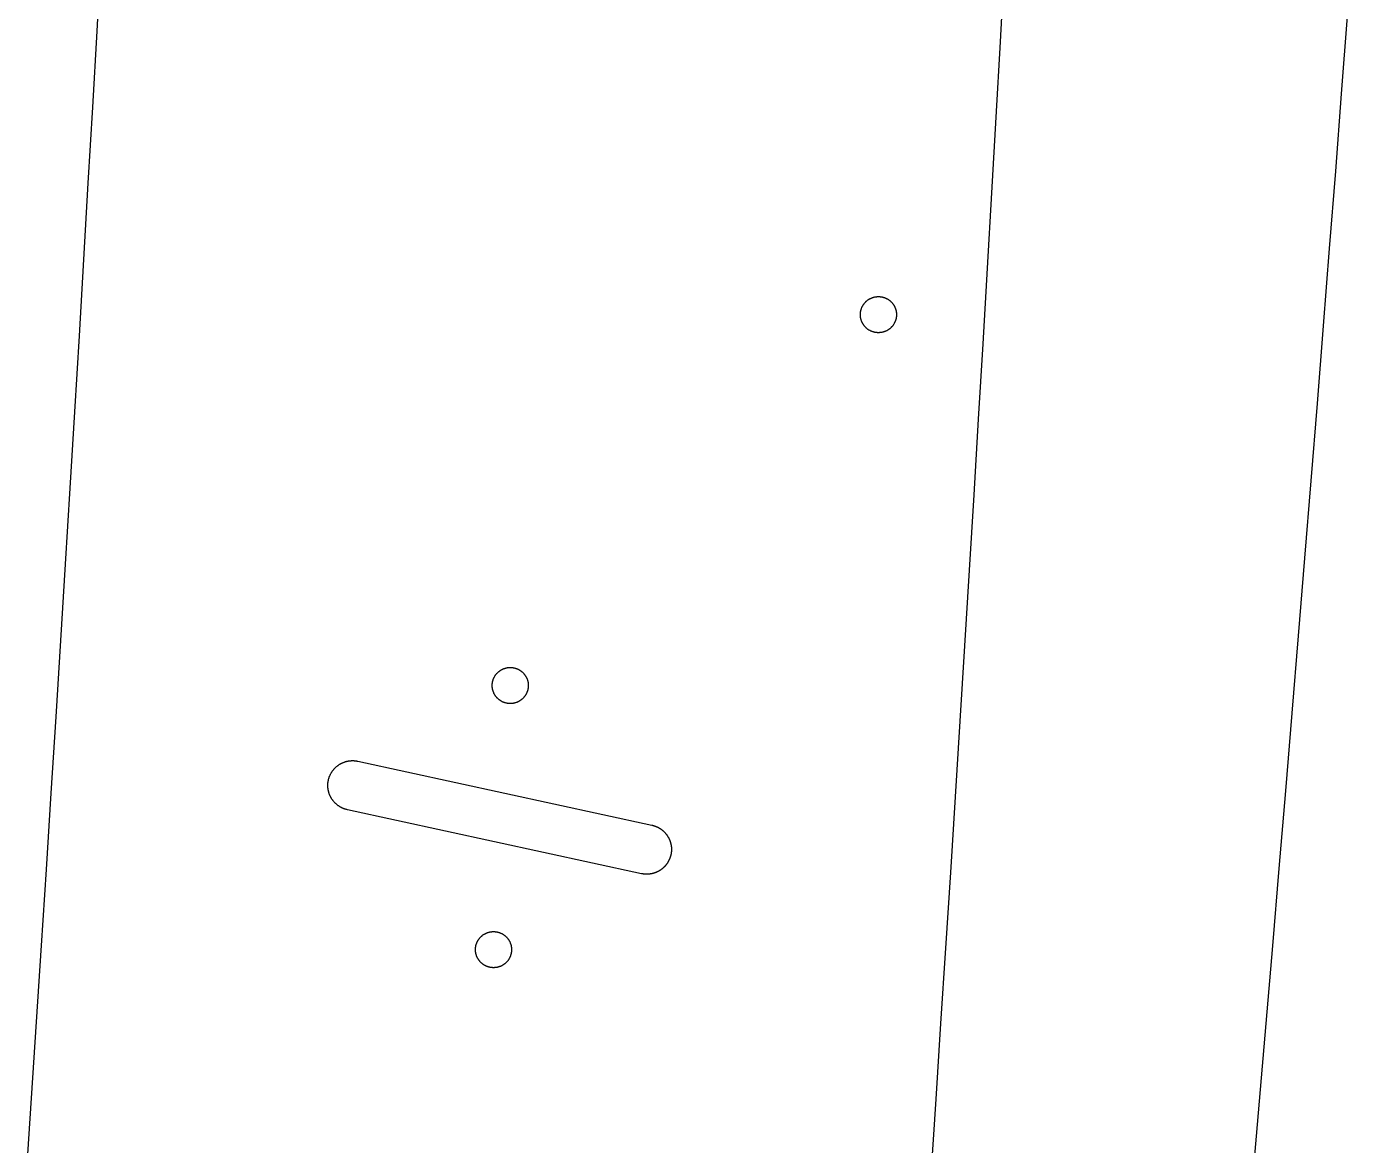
# Model space of a CAD drawing. Extents: x 50 to 1155, y -2400 to -33.
# Drawn here: x 387 to 679.7, y -529.4 to -281.3 of the extents above; entities that cross this region are included whole.
import ezdxf

# ---------------------------------------------------------------- set-up
doc = ezdxf.new("R2010")
doc.units = 0
doc.layers.get('0').update_dxf_attribs({"color": 18, "linetype": 'CONTINUOUS'})

msp = doc.modelspace()

# ---------------------------------------------------------------- linework, layer by layer
at = {"color": 18}
for p, q in [((460.4523, -444.2063), (525.5937, -458.3828)), ((523.2552, -469.1376), (458.1137, -454.9611))]:
    msp.add_line(p, q, dxfattribs=at)
for points in [[(386.996, -535.846, 0), (388.123, -518.925, 0), (389.238, -502.008, 0), (390.341, -485.093, 0), (391.432, -468.181, 0), (392.511, -451.273, 0), (393.577, -434.367, 0), (394.632, -417.465, 0), (395.675, -400.566, 0), (396.706, -383.67, 0), (397.725, -366.777, 0), (398.731, -349.888, 0), (399.726, -333.001, 0), (400.709, -316.118, 0), (401.68, -299.238, 0), (402.639, -282.361, 0), (403.586, -265.488, 0)], [(587.437, -535.907, 0), (588.544, -519.143, 0), (589.64, -502.382, 0), (590.724, -485.623, 0), (591.797, -468.868, 0), (592.857, -452.116, 0), (593.906, -435.367, 0), (594.943, -418.621, 0), (595.969, -401.878, 0), (596.983, -385.137, 0), (597.985, -368.401, 0), (598.975, -351.667, 0), (599.954, -334.936, 0), (600.922, -318.208, 0), (601.877, -301.484, 0), (602.821, -284.763, 0), (603.753, -268.045, 0)], [(658.737, -536.747, 0), (660.225, -519.546, 0), (661.701, -502.349, 0), (663.163, -485.155, 0), (664.614, -467.964, 0), (666.051, -450.777, 0), (667.476, -433.593, 0), (668.889, -416.413, 0), (670.289, -399.236, 0), (671.677, -382.063, 0), (673.052, -364.893, 0), (674.414, -347.726, 0), (675.764, -330.563, 0), (677.102, -313.404, 0), (678.427, -296.248, 0), (679.739, -279.096, 0)], [(575.436, -341.243, 0), (575.515, -341.237, 0), (575.595, -341.232, 0), (575.675, -341.229, 0), (575.756, -341.228, 0), (575.838, -341.228, 0), (575.92, -341.23, 0), (576.003, -341.234, 0), (576.086, -341.239, 0), (576.17, -341.246, 0), (576.254, -341.255, 0), (576.338, -341.266, 0), (576.423, -341.279, 0), (576.507, -341.294, 0), (576.592, -341.31, 0), (576.677, -341.329, 0), (576.763, -341.349, 0), (576.848, -341.372, 0), (576.933, -341.396, 0), (577.017, -341.422, 0), (577.102, -341.451, 0), (577.186, -341.481, 0), (577.27, -341.514, 0), (577.353, -341.548, 0), (577.436, -341.585, 0), (577.518, -341.623, 0), (577.6, -341.663, 0), (577.681, -341.706, 0), (577.761, -341.75, 0), (577.84, -341.796, 0), (577.918, -341.844, 0), (577.996, -341.894, 0), (578.072, -341.946, 0), (578.147, -342, 0), (578.221, -342.055, 0), (578.293, -342.112, 0), (578.365, -342.171, 0), (578.434, -342.231, 0), (578.503, -342.293, 0), (578.57, -342.357, 0), (578.635, -342.422, 0), (578.699, -342.488, 0), (578.761, -342.556, 0), (578.822, -342.625, 0), (578.881, -342.695, 0), (578.938, -342.767, 0), (578.993, -342.839, 0), (579.047, -342.913, 0), (579.098, -342.987, 0), (579.148, -343.063, 0), (579.196, -343.139, 0), (579.242, -343.216, 0), (579.286, -343.294, 0), (579.328, -343.373, 0), (579.369, -343.452, 0), (579.407, -343.531, 0), (579.443, -343.611, 0), (579.478, -343.692, 0), (579.51, -343.772, 0), (579.541, -343.853, 0), (579.57, -343.934, 0), (579.596, -344.015, 0), (579.621, -344.096, 0), (579.644, -344.178, 0), (579.665, -344.259, 0), (579.685, -344.34, 0), (579.702, -344.421, 0), (579.718, -344.501, 0), (579.732, -344.581, 0), (579.744, -344.661, 0), (579.755, -344.741, 0), (579.764, -344.82, 0), (579.771, -344.899, 0), (579.777, -344.978, 0), (579.781, -345.058, 0), (579.784, -345.138, 0), (579.785, -345.22, 0), (579.784, -345.301, 0), (579.782, -345.384, 0), (579.777, -345.467, 0), (579.772, -345.55, 0), (579.764, -345.634, 0), (579.754, -345.718, 0), (579.743, -345.802, 0), (579.73, -345.887, 0), (579.715, -345.972, 0), (579.698, -346.057, 0), (579.679, -346.142, 0), (579.658, -346.227, 0), (579.635, -346.312, 0), (579.61, -346.397, 0), (579.583, -346.482, 0), (579.554, -346.566, 0), (579.523, -346.65, 0), (579.49, -346.734, 0), (579.455, -346.817, 0), (579.418, -346.9, 0), (579.379, -346.982, 0), (579.339, -347.063, 0), (579.296, -347.144, 0), (579.251, -347.224, 0), (579.204, -347.303, 0), (579.156, -347.381, 0), (579.105, -347.458, 0), (579.053, -347.534, 0), (578.999, -347.609, 0), (578.943, -347.682, 0), (578.886, -347.754, 0), (578.826, -347.825, 0), (578.766, -347.895, 0), (578.703, -347.963, 0), (578.639, -348.03, 0), (578.574, -348.095, 0), (578.507, -348.158, 0), (578.439, -348.22, 0), (578.37, -348.28, 0), (578.299, -348.338, 0), (578.228, -348.395, 0), (578.155, -348.45, 0), (578.081, -348.503, 0), (578.006, -348.554, 0), (577.93, -348.604, 0), (577.854, -348.651, 0), (577.777, -348.697, 0), (577.699, -348.74, 0), (577.62, -348.782, 0), (577.541, -348.822, 0), (577.461, -348.859, 0), (577.381, -348.895, 0), (577.301, -348.929, 0), (577.22, -348.961, 0), (577.139, -348.992, 0), (577.058, -349.02, 0), (576.977, -349.046, 0), (576.896, -349.07, 0), (576.814, -349.093, 0), (576.733, -349.114, 0), (576.652, -349.133, 0), (576.572, -349.15, 0), (576.491, -349.165, 0), (576.411, -349.178, 0), (576.331, -349.19, 0), (576.252, -349.2, 0), (576.173, -349.209, 0), (576.094, -349.216, 0), (576.015, -349.221, 0), (575.935, -349.225, 0), (575.854, -349.227, 0), (575.772, -349.228, 0), (575.691, -349.227, 0), (575.608, -349.224, 0), (575.525, -349.219, 0), (575.442, -349.213, 0), (575.358, -349.205, 0), (575.274, -349.195, 0), (575.189, -349.183, 0), (575.104, -349.17, 0), (575.019, -349.154, 0), (574.934, -349.136, 0), (574.849, -349.117, 0), (574.764, -349.095, 0), (574.679, -349.072, 0), (574.594, -349.047, 0), (574.51, -349.019, 0), (574.425, -348.99, 0), (574.341, -348.958, 0), (574.258, -348.925, 0), (574.174, -348.889, 0), (574.092, -348.852, 0), (574.01, -348.813, 0), (573.929, -348.771, 0), (573.848, -348.728, 0), (573.769, -348.683, 0), (573.69, -348.635, 0), (573.612, -348.586, 0), (573.535, -348.535, 0), (573.46, -348.483, 0), (573.385, -348.428, 0), (573.312, -348.372, 0), (573.24, -348.314, 0), (573.17, -348.255, 0), (573.1, -348.193, 0), (573.033, -348.131, 0), (572.966, -348.066, 0), (572.902, -348.001, 0), (572.839, -347.934, 0), (572.777, -347.865, 0), (572.718, -347.796, 0), (572.66, -347.725, 0), (572.603, -347.653, 0), (572.549, -347.58, 0), (572.496, -347.506, 0), (572.446, -347.43, 0), (572.397, -347.355, 0), (572.35, -347.278, 0), (572.305, -347.2, 0), (572.262, -347.122, 0), (572.22, -347.043, 0), (572.181, -346.964, 0), (572.144, -346.884, 0), (572.108, -346.804, 0), (572.075, -346.724, 0), (572.043, -346.643, 0), (572.014, -346.562, 0), (571.986, -346.481, 0), (571.96, -346.4, 0), (571.936, -346.319, 0), (571.914, -346.237, 0), (571.894, -346.156, 0), (571.875, -346.075, 0), (571.859, -345.995, 0), (571.844, -345.914, 0), (571.831, -345.834, 0), (571.819, -345.754, 0), (571.81, -345.675, 0), (571.802, -345.596, 0), (571.795, -345.517, 0), (571.79, -345.438, 0), (571.787, -345.358, 0), (571.785, -345.277, 0), (571.785, -345.195, 0), (571.786, -345.113, 0), (571.789, -345.031, 0), (571.794, -344.947, 0), (571.801, -344.864, 0), (571.81, -344.78, 0), (571.82, -344.696, 0), (571.832, -344.611, 0), (571.847, -344.526, 0), (571.863, -344.441, 0), (571.881, -344.356, 0), (571.901, -344.271, 0), (571.923, -344.186, 0), (571.947, -344.101, 0), (571.973, -344.016, 0), (572, -343.932, 0), (572.03, -343.847, 0), (572.062, -343.763, 0), (572.096, -343.68, 0), (572.132, -343.597, 0), (572.17, -343.515, 0), (572.21, -343.433, 0), (572.252, -343.352, 0), (572.296, -343.271, 0), (572.341, -343.192, 0), (572.389, -343.113, 0), (572.439, -343.036, 0), (572.49, -342.96, 0), (572.543, -342.884, 0), (572.598, -342.81, 0), (572.655, -342.737, 0), (572.713, -342.666, 0), (572.773, -342.595, 0), (572.835, -342.526, 0), (572.898, -342.459, 0), (572.962, -342.393, 0), (573.028, -342.329, 0), (573.096, -342.266, 0), (573.164, -342.205, 0), (573.234, -342.146, 0), (573.306, -342.089, 0), (573.378, -342.033, 0), (573.451, -341.979, 0), (573.526, -341.927, 0), (573.601, -341.877, 0), (573.677, -341.828, 0), (573.754, -341.782, 0), (573.832, -341.737, 0), (573.91, -341.694, 0), (573.989, -341.654, 0), (574.068, -341.615, 0), (574.148, -341.578, 0), (574.228, -341.543, 0), (574.309, -341.51, 0), (574.39, -341.479, 0), (574.471, -341.45, 0), (574.552, -341.423, 0), (574.633, -341.397, 0), (574.714, -341.374, 0), (574.795, -341.352, 0), (574.876, -341.332, 0), (574.957, -341.314, 0), (575.038, -341.298, 0), (575.118, -341.284, 0), (575.198, -341.271, 0), (575.278, -341.26, 0), (575.357, -341.251, 0), (575.436, -341.243, 0)], [(493.857, -423.446, 0), (493.936, -423.44, 0), (494.016, -423.435, 0), (494.096, -423.432, 0), (494.177, -423.431, 0), (494.259, -423.431, 0), (494.341, -423.433, 0), (494.424, -423.437, 0), (494.507, -423.442, 0), (494.591, -423.449, 0), (494.675, -423.458, 0), (494.759, -423.469, 0), (494.844, -423.482, 0), (494.928, -423.497, 0), (495.013, -423.513, 0), (495.098, -423.532, 0), (495.184, -423.552, 0), (495.269, -423.575, 0), (495.354, -423.599, 0), (495.438, -423.625, 0), (495.523, -423.654, 0), (495.607, -423.684, 0), (495.691, -423.717, 0), (495.774, -423.751, 0), (495.857, -423.788, 0), (495.939, -423.826, 0), (496.021, -423.866, 0), (496.102, -423.909, 0), (496.182, -423.953, 0), (496.261, -423.999, 0), (496.339, -424.047, 0), (496.417, -424.097, 0), (496.493, -424.149, 0), (496.568, -424.203, 0), (496.642, -424.258, 0), (496.714, -424.315, 0), (496.786, -424.374, 0), (496.856, -424.434, 0), (496.924, -424.496, 0), (496.991, -424.56, 0), (497.056, -424.625, 0), (497.12, -424.691, 0), (497.182, -424.759, 0), (497.243, -424.828, 0), (497.302, -424.898, 0), (497.359, -424.97, 0), (497.414, -425.042, 0), (497.468, -425.116, 0), (497.519, -425.19, 0), (497.569, -425.266, 0), (497.617, -425.342, 0), (497.663, -425.419, 0), (497.707, -425.497, 0), (497.749, -425.576, 0), (497.79, -425.655, 0), (497.828, -425.734, 0), (497.864, -425.814, 0), (497.899, -425.894, 0), (497.931, -425.975, 0), (497.962, -426.056, 0), (497.991, -426.137, 0), (498.017, -426.218, 0), (498.042, -426.299, 0), (498.065, -426.381, 0), (498.086, -426.462, 0), (498.106, -426.543, 0), (498.123, -426.623, 0), (498.139, -426.704, 0), (498.153, -426.784, 0), (498.165, -426.864, 0), (498.176, -426.944, 0), (498.185, -427.023, 0), (498.192, -427.102, 0), (498.198, -427.181, 0), (498.202, -427.261, 0), (498.205, -427.341, 0), (498.206, -427.422, 0), (498.205, -427.504, 0), (498.203, -427.587, 0), (498.198, -427.669, 0), (498.193, -427.753, 0), (498.185, -427.837, 0), (498.176, -427.921, 0), (498.164, -428.005, 0), (498.151, -428.09, 0), (498.136, -428.175, 0), (498.119, -428.26, 0), (498.1, -428.345, 0), (498.079, -428.43, 0), (498.056, -428.515, 0), (498.031, -428.6, 0), (498.004, -428.685, 0), (497.975, -428.769, 0), (497.944, -428.853, 0), (497.911, -428.937, 0), (497.876, -429.02, 0), (497.839, -429.103, 0), (497.8, -429.185, 0), (497.76, -429.266, 0), (497.717, -429.347, 0), (497.672, -429.427, 0), (497.625, -429.506, 0), (497.577, -429.584, 0), (497.526, -429.661, 0), (497.474, -429.737, 0), (497.42, -429.812, 0), (497.364, -429.885, 0), (497.307, -429.957, 0), (497.247, -430.028, 0), (497.187, -430.098, 0), (497.124, -430.166, 0), (497.06, -430.232, 0), (496.995, -430.298, 0), (496.928, -430.361, 0), (496.86, -430.423, 0), (496.791, -430.483, 0), (496.72, -430.541, 0), (496.649, -430.598, 0), (496.576, -430.653, 0), (496.502, -430.706, 0), (496.427, -430.757, 0), (496.351, -430.806, 0), (496.275, -430.854, 0), (496.198, -430.899, 0), (496.12, -430.943, 0), (496.041, -430.985, 0), (495.962, -431.025, 0), (495.882, -431.062, 0), (495.802, -431.098, 0), (495.722, -431.132, 0), (495.641, -431.164, 0), (495.56, -431.194, 0), (495.479, -431.223, 0), (495.398, -431.249, 0), (495.317, -431.273, 0), (495.235, -431.296, 0), (495.154, -431.317, 0), (495.073, -431.335, 0), (494.993, -431.353, 0), (494.912, -431.368, 0), (494.832, -431.381, 0), (494.752, -431.393, 0), (494.673, -431.403, 0), (494.594, -431.412, 0), (494.515, -431.419, 0), (494.436, -431.424, 0), (494.356, -431.428, 0), (494.275, -431.43, 0), (494.194, -431.431, 0), (494.112, -431.43, 0), (494.029, -431.427, 0), (493.946, -431.422, 0), (493.863, -431.416, 0), (493.779, -431.408, 0), (493.695, -431.398, 0), (493.61, -431.386, 0), (493.525, -431.372, 0), (493.44, -431.357, 0), (493.355, -431.339, 0), (493.27, -431.32, 0), (493.185, -431.298, 0), (493.1, -431.275, 0), (493.015, -431.249, 0), (492.931, -431.222, 0), (492.846, -431.193, 0), (492.762, -431.161, 0), (492.679, -431.128, 0), (492.595, -431.092, 0), (492.513, -431.055, 0), (492.431, -431.015, 0), (492.35, -430.974, 0), (492.269, -430.931, 0), (492.19, -430.885, 0), (492.111, -430.838, 0), (492.033, -430.789, 0), (491.956, -430.738, 0), (491.881, -430.686, 0), (491.806, -430.631, 0), (491.733, -430.575, 0), (491.661, -430.517, 0), (491.591, -430.457, 0), (491.521, -430.396, 0), (491.454, -430.334, 0), (491.387, -430.269, 0), (491.323, -430.204, 0), (491.26, -430.137, 0), (491.198, -430.068, 0), (491.139, -429.998, 0), (491.081, -429.928, 0), (491.024, -429.856, 0), (490.97, -429.783, 0), (490.917, -429.708, 0), (490.867, -429.633, 0), (490.818, -429.557, 0), (490.771, -429.481, 0), (490.726, -429.403, 0), (490.683, -429.325, 0), (490.641, -429.246, 0), (490.602, -429.167, 0), (490.565, -429.087, 0), (490.529, -429.007, 0), (490.496, -428.927, 0), (490.464, -428.846, 0), (490.435, -428.765, 0), (490.407, -428.684, 0), (490.381, -428.603, 0), (490.357, -428.521, 0), (490.335, -428.44, 0), (490.315, -428.359, 0), (490.296, -428.278, 0), (490.28, -428.198, 0), (490.265, -428.117, 0), (490.252, -428.037, 0), (490.24, -427.957, 0), (490.231, -427.878, 0), (490.223, -427.799, 0), (490.216, -427.72, 0), (490.211, -427.641, 0), (490.208, -427.561, 0), (490.206, -427.48, 0), (490.206, -427.398, 0), (490.207, -427.316, 0), (490.21, -427.233, 0), (490.215, -427.15, 0), (490.222, -427.067, 0), (490.231, -426.983, 0), (490.241, -426.899, 0), (490.253, -426.814, 0), (490.268, -426.729, 0), (490.284, -426.644, 0), (490.302, -426.559, 0), (490.322, -426.474, 0), (490.344, -426.389, 0), (490.368, -426.304, 0), (490.394, -426.219, 0), (490.421, -426.135, 0), (490.451, -426.05, 0), (490.483, -425.966, 0), (490.517, -425.883, 0), (490.553, -425.8, 0), (490.591, -425.717, 0), (490.631, -425.636, 0), (490.673, -425.555, 0), (490.717, -425.474, 0), (490.762, -425.395, 0), (490.81, -425.316, 0), (490.86, -425.239, 0), (490.911, -425.162, 0), (490.964, -425.087, 0), (491.019, -425.013, 0), (491.076, -424.94, 0), (491.134, -424.868, 0), (491.194, -424.798, 0), (491.256, -424.729, 0), (491.319, -424.662, 0), (491.383, -424.596, 0), (491.449, -424.532, 0), (491.517, -424.469, 0), (491.585, -424.408, 0), (491.655, -424.349, 0), (491.727, -424.292, 0), (491.799, -424.236, 0), (491.872, -424.182, 0), (491.947, -424.13, 0), (492.022, -424.079, 0), (492.098, -424.031, 0), (492.175, -423.985, 0), (492.253, -423.94, 0), (492.331, -423.897, 0), (492.41, -423.857, 0), (492.489, -423.818, 0), (492.569, -423.781, 0), (492.649, -423.746, 0), (492.73, -423.713, 0), (492.811, -423.682, 0), (492.892, -423.653, 0), (492.973, -423.625, 0), (493.054, -423.6, 0), (493.135, -423.577, 0), (493.216, -423.555, 0), (493.297, -423.535, 0), (493.378, -423.517, 0), (493.459, -423.501, 0), (493.539, -423.487, 0), (493.619, -423.474, 0), (493.699, -423.463, 0), (493.778, -423.454, 0), (493.857, -423.446, 0)], [(458.114, -454.961, 0), (458.019, -454.94, 0), (457.924, -454.916, 0), (457.829, -454.891, 0), (457.734, -454.864, 0), (457.639, -454.836, 0), (457.545, -454.805, 0), (457.451, -454.773, 0), (457.357, -454.739, 0), (457.263, -454.703, 0), (457.17, -454.665, 0), (457.077, -454.625, 0), (456.985, -454.584, 0), (456.893, -454.541, 0), (456.802, -454.496, 0), (456.711, -454.449, 0), (456.622, -454.4, 0), (456.532, -454.35, 0), (456.444, -454.298, 0), (456.357, -454.244, 0), (456.27, -454.189, 0), (456.185, -454.132, 0), (456.1, -454.073, 0), (456.017, -454.013, 0), (455.935, -453.951, 0), (455.854, -453.887, 0), (455.773, -453.822, 0), (455.695, -453.756, 0), (455.617, -453.688, 0), (455.541, -453.619, 0), (455.466, -453.548, 0), (455.393, -453.476, 0), (455.321, -453.402, 0), (455.25, -453.328, 0), (455.181, -453.252, 0), (455.113, -453.175, 0), (455.047, -453.097, 0), (454.983, -453.017, 0), (454.92, -452.937, 0), (454.858, -452.856, 0), (454.799, -452.774, 0), (454.741, -452.69, 0), (454.685, -452.607, 0), (454.63, -452.522, 0), (454.577, -452.436, 0), (454.526, -452.35, 0), (454.476, -452.263, 0), (454.429, -452.176, 0), (454.383, -452.088, 0), (454.339, -452, 0), (454.296, -451.911, 0), (454.256, -451.822, 0), (454.217, -451.732, 0), (454.179, -451.642, 0), (454.144, -451.552, 0), (454.11, -451.462, 0), (454.078, -451.371, 0), (454.048, -451.281, 0), (454.02, -451.19, 0), (453.993, -451.099, 0), (453.968, -451.009, 0), (453.944, -450.918, 0), (453.922, -450.828, 0), (453.902, -450.737, 0), (453.884, -450.647, 0), (453.867, -450.558, 0), (453.851, -450.468, 0), (453.838, -450.379, 0), (453.825, -450.29, 0), (453.815, -450.201, 0), (453.805, -450.113, 0), (453.798, -450.025, 0), (453.791, -449.937, 0), (453.786, -449.848, 0), (453.783, -449.758, 0), (453.781, -449.668, 0), (453.78, -449.577, 0), (453.781, -449.486, 0), (453.783, -449.394, 0), (453.787, -449.302, 0), (453.793, -449.209, 0), (453.8, -449.116, 0), (453.809, -449.022, 0), (453.819, -448.928, 0), (453.831, -448.834, 0), (453.845, -448.74, 0), (453.861, -448.645, 0), (453.878, -448.55, 0), (453.897, -448.456, 0), (453.918, -448.361, 0), (453.94, -448.266, 0), (453.964, -448.171, 0), (453.991, -448.076, 0), (454.019, -447.981, 0), (454.048, -447.886, 0), (454.08, -447.792, 0), (454.113, -447.698, 0), (454.148, -447.604, 0), (454.185, -447.511, 0), (454.224, -447.418, 0), (454.265, -447.325, 0), (454.307, -447.233, 0), (454.351, -447.142, 0), (454.397, -447.051, 0), (454.445, -446.961, 0), (454.495, -446.872, 0), (454.546, -446.783, 0), (454.599, -446.695, 0), (454.654, -446.608, 0), (454.71, -446.523, 0), (454.768, -446.438, 0), (454.828, -446.354, 0), (454.889, -446.271, 0), (454.952, -446.189, 0), (455.016, -446.109, 0), (455.082, -446.029, 0), (455.149, -445.951, 0), (455.218, -445.874, 0), (455.288, -445.799, 0), (455.36, -445.725, 0), (455.432, -445.652, 0), (455.507, -445.581, 0), (455.582, -445.511, 0), (455.658, -445.443, 0), (455.736, -445.376, 0), (455.815, -445.311, 0), (455.895, -445.247, 0), (455.976, -445.185, 0), (456.057, -445.125, 0), (456.14, -445.066, 0), (456.224, -445.009, 0), (456.308, -444.954, 0), (456.393, -444.9, 0), (456.479, -444.849, 0), (456.566, -444.798, 0), (456.653, -444.75, 0), (456.74, -444.703, 0), (456.829, -444.658, 0), (456.917, -444.615, 0), (457.006, -444.574, 0), (457.096, -444.534, 0), (457.186, -444.496, 0), (457.276, -444.46, 0), (457.366, -444.425, 0), (457.456, -444.393, 0), (457.547, -444.362, 0), (457.637, -444.332, 0), (457.728, -444.305, 0), (457.819, -444.279, 0), (457.909, -444.255, 0), (458, -444.232, 0), (458.09, -444.212, 0), (458.18, -444.192, 0), (458.27, -444.175, 0), (458.36, -444.159, 0), (458.449, -444.144, 0), (458.538, -444.131, 0), (458.627, -444.12, 0), (458.715, -444.11, 0), (458.803, -444.102, 0)], [(458.803, -444.102, 0), (458.82, -444.1, 0), (458.836, -444.099, 0), (458.853, -444.097, 0), (458.87, -444.096, 0), (458.886, -444.095, 0), (458.903, -444.094, 0), (458.919, -444.093, 0), (458.936, -444.092, 0), (458.953, -444.091, 0), (458.969, -444.09, 0), (458.986, -444.089, 0), (459.003, -444.088, 0), (459.02, -444.087, 0), (459.037, -444.086, 0), (459.053, -444.085, 0), (459.07, -444.085, 0), (459.087, -444.084, 0), (459.104, -444.084, 0), (459.121, -444.083, 0), (459.138, -444.083, 0), (459.155, -444.082, 0), (459.172, -444.082, 0), (459.189, -444.081, 0), (459.206, -444.081, 0), (459.223, -444.081, 0), (459.24, -444.081, 0), (459.257, -444.081, 0), (459.274, -444.081, 0), (459.291, -444.081, 0), (459.308, -444.081, 0), (459.326, -444.081, 0), (459.343, -444.081, 0), (459.36, -444.081, 0), (459.377, -444.081, 0), (459.394, -444.082, 0), (459.412, -444.082, 0), (459.429, -444.083, 0), (459.446, -444.083, 0), (459.463, -444.084, 0), (459.481, -444.084, 0), (459.498, -444.085, 0), (459.515, -444.086, 0), (459.533, -444.086, 0), (459.55, -444.087, 0), (459.568, -444.088, 0), (459.585, -444.089, 0), (459.603, -444.09, 0), (459.62, -444.091, 0), (459.637, -444.092, 0), (459.655, -444.093, 0), (459.672, -444.094, 0), (459.69, -444.096, 0), (459.707, -444.097, 0), (459.725, -444.098, 0), (459.742, -444.1, 0), (459.76, -444.101, 0), (459.778, -444.103, 0), (459.795, -444.105, 0), (459.813, -444.106, 0), (459.83, -444.108, 0), (459.848, -444.11, 0), (459.866, -444.112, 0), (459.883, -444.114, 0), (459.901, -444.115, 0), (459.919, -444.118, 0), (459.936, -444.12, 0), (459.954, -444.122, 0), (459.972, -444.124, 0), (459.989, -444.126, 0), (460.007, -444.129, 0), (460.025, -444.131, 0), (460.043, -444.133, 0), (460.06, -444.136, 0), (460.078, -444.138, 0), (460.096, -444.141, 0), (460.114, -444.144, 0), (460.131, -444.146, 0), (460.149, -444.149, 0), (460.167, -444.152, 0), (460.185, -444.155, 0), (460.203, -444.158, 0), (460.22, -444.161, 0), (460.238, -444.164, 0), (460.256, -444.167, 0), (460.274, -444.171, 0), (460.292, -444.174, 0), (460.309, -444.177, 0), (460.327, -444.181, 0), (460.345, -444.184, 0), (460.363, -444.188, 0), (460.381, -444.191, 0), (460.399, -444.195, 0), (460.417, -444.199, 0), (460.434, -444.202, 0), (460.452, -444.206, 0)], [(525.594, -458.383, 0), (525.669, -458.4, 0), (525.744, -458.418, 0), (525.82, -458.437, 0), (525.895, -458.457, 0), (525.97, -458.479, 0), (526.045, -458.501, 0), (526.12, -458.525, 0), (526.195, -458.55, 0), (526.27, -458.576, 0), (526.344, -458.603, 0), (526.419, -458.631, 0), (526.493, -458.661, 0), (526.567, -458.691, 0), (526.64, -458.723, 0), (526.713, -458.756, 0), (526.786, -458.79, 0), (526.859, -458.825, 0), (526.931, -458.861, 0), (527.002, -458.898, 0), (527.074, -458.937, 0), (527.144, -458.976, 0), (527.215, -459.017, 0), (527.284, -459.059, 0), (527.354, -459.101, 0), (527.422, -459.145, 0), (527.49, -459.19, 0), (527.558, -459.236, 0), (527.624, -459.283, 0), (527.69, -459.331, 0), (527.756, -459.38, 0), (527.821, -459.43, 0), (527.884, -459.481, 0), (527.948, -459.533, 0), (528.01, -459.586, 0), (528.072, -459.639, 0), (528.133, -459.694, 0), (528.193, -459.75, 0), (528.252, -459.806, 0), (528.31, -459.863, 0), (528.367, -459.921, 0), (528.424, -459.98, 0), (528.479, -460.04, 0), (528.534, -460.1, 0), (528.587, -460.161, 0), (528.64, -460.223, 0), (528.692, -460.285, 0), (528.742, -460.349, 0), (528.792, -460.412, 0), (528.841, -460.477, 0), (528.888, -460.542, 0), (528.935, -460.608, 0), (528.98, -460.674, 0), (529.025, -460.74, 0), (529.068, -460.807, 0), (529.111, -460.875, 0), (529.152, -460.943, 0), (529.192, -461.012, 0), (529.231, -461.081, 0), (529.269, -461.15, 0), (529.306, -461.219, 0), (529.342, -461.289, 0), (529.376, -461.36, 0), (529.41, -461.43, 0), (529.442, -461.501, 0), (529.474, -461.572, 0), (529.504, -461.643, 0), (529.533, -461.714, 0), (529.561, -461.786, 0), (529.588, -461.857, 0), (529.614, -461.929, 0), (529.639, -462.001, 0), (529.662, -462.073, 0), (529.685, -462.145, 0), (529.707, -462.217, 0), (529.727, -462.288, 0), (529.746, -462.36, 0), (529.765, -462.432, 0), (529.782, -462.504, 0), (529.798, -462.575, 0), (529.814, -462.647, 0), (529.828, -462.718, 0), (529.841, -462.79, 0), (529.853, -462.861, 0), (529.865, -462.931, 0), (529.875, -463.002, 0), (529.884, -463.073, 0), (529.893, -463.143, 0), (529.9, -463.213, 0), (529.907, -463.282, 0), (529.912, -463.352, 0), (529.917, -463.422, 0), (529.921, -463.493, 0), (529.924, -463.564, 0), (529.926, -463.635, 0), (529.927, -463.707, 0), (529.927, -463.779, 0), (529.927, -463.852, 0), (529.925, -463.925, 0), (529.922, -463.998, 0), (529.919, -464.071, 0), (529.914, -464.145, 0), (529.908, -464.219, 0), (529.902, -464.293, 0), (529.894, -464.367, 0), (529.885, -464.442, 0), (529.875, -464.516, 0), (529.864, -464.591, 0), (529.852, -464.666, 0), (529.839, -464.741, 0), (529.825, -464.817, 0), (529.81, -464.892, 0), (529.793, -464.967, 0), (529.776, -465.042, 0), (529.757, -465.118, 0), (529.738, -465.193, 0), (529.717, -465.268, 0), (529.695, -465.344, 0), (529.672, -465.419, 0), (529.647, -465.494, 0), (529.622, -465.568, 0), (529.595, -465.643, 0), (529.568, -465.717, 0), (529.539, -465.792, 0), (529.509, -465.866, 0), (529.478, -465.939, 0), (529.445, -466.013, 0), (529.412, -466.086, 0), (529.378, -466.158, 0), (529.342, -466.231, 0), (529.305, -466.302, 0), (529.267, -466.374, 0), (529.228, -466.445, 0), (529.188, -466.515, 0), (529.147, -466.585, 0), (529.105, -466.655, 0), (529.061, -466.724, 0), (529.017, -466.792, 0), (528.972, -466.86, 0), (528.925, -466.927, 0), (528.878, -466.993, 0), (528.829, -467.059, 0), (528.78, -467.124, 0), (528.729, -467.188, 0), (528.678, -467.252, 0), (528.625, -467.315, 0), (528.572, -467.377, 0), (528.518, -467.438, 0), (528.463, -467.498, 0), (528.407, -467.558, 0), (528.35, -467.617, 0), (528.293, -467.674, 0), (528.234, -467.731, 0), (528.175, -467.787, 0), (528.115, -467.842, 0), (528.054, -467.896, 0), (527.993, -467.95, 0), (527.931, -468.002, 0), (527.868, -468.053, 0), (527.804, -468.103, 0), (527.74, -468.152, 0), (527.675, -468.2, 0), (527.61, -468.247, 0), (527.544, -468.294, 0), (527.478, -468.339, 0), (527.411, -468.382, 0), (527.343, -468.425, 0), (527.276, -468.467, 0), (527.207, -468.508, 0), (527.139, -468.547, 0), (527.069, -468.586, 0), (527, -468.623, 0), (526.93, -468.66, 0), (526.86, -468.695, 0), (526.79, -468.729, 0), (526.719, -468.762, 0), (526.648, -468.794, 0), (526.577, -468.825, 0), (526.506, -468.854, 0), (526.435, -468.883, 0), (526.363, -468.91, 0), (526.291, -468.937, 0), (526.22, -468.962, 0), (526.148, -468.986, 0), (526.076, -469.01, 0), (526.004, -469.032, 0), (525.932, -469.053, 0), (525.86, -469.073, 0), (525.788, -469.092, 0), (525.717, -469.109, 0), (525.645, -469.126, 0), (525.573, -469.142, 0), (525.502, -469.157, 0), (525.431, -469.17, 0), (525.36, -469.183, 0), (525.289, -469.195, 0), (525.218, -469.206, 0), (525.147, -469.216, 0), (525.077, -469.224, 0), (525.007, -469.232, 0), (524.937, -469.239, 0), (524.867, -469.245, 0), (524.797, -469.251, 0), (524.727, -469.255, 0), (524.656, -469.258, 0), (524.585, -469.261, 0), (524.513, -469.263, 0), (524.441, -469.263, 0), (524.369, -469.263, 0), (524.297, -469.262, 0), (524.224, -469.26, 0), (524.15, -469.256, 0), (524.077, -469.252, 0), (524.003, -469.247, 0), (523.929, -469.241, 0), (523.855, -469.234, 0), (523.78, -469.225, 0), (523.706, -469.216, 0), (523.631, -469.206, 0), (523.556, -469.194, 0), (523.481, -469.182, 0), (523.406, -469.168, 0), (523.33, -469.153, 0), (523.255, -469.138, 0)], [(490.146, -481.992, 0), (490.224, -481.986, 0), (490.304, -481.981, 0), (490.384, -481.978, 0), (490.466, -481.977, 0), (490.547, -481.977, 0), (490.629, -481.979, 0), (490.712, -481.983, 0), (490.795, -481.988, 0), (490.879, -481.996, 0), (490.963, -482.005, 0), (491.047, -482.015, 0), (491.132, -482.028, 0), (491.217, -482.043, 0), (491.302, -482.059, 0), (491.387, -482.078, 0), (491.472, -482.098, 0), (491.557, -482.121, 0), (491.642, -482.145, 0), (491.727, -482.172, 0), (491.811, -482.2, 0), (491.896, -482.23, 0), (491.979, -482.263, 0), (492.063, -482.297, 0), (492.146, -482.334, 0), (492.228, -482.372, 0), (492.31, -482.413, 0), (492.39, -482.455, 0), (492.47, -482.499, 0), (492.55, -482.546, 0), (492.628, -482.594, 0), (492.705, -482.644, 0), (492.781, -482.695, 0), (492.856, -482.749, 0), (492.93, -482.804, 0), (493.003, -482.861, 0), (493.074, -482.92, 0), (493.144, -482.981, 0), (493.212, -483.043, 0), (493.279, -483.106, 0), (493.345, -483.171, 0), (493.409, -483.237, 0), (493.471, -483.305, 0), (493.531, -483.374, 0), (493.59, -483.444, 0), (493.647, -483.516, 0), (493.703, -483.588, 0), (493.756, -483.662, 0), (493.808, -483.737, 0), (493.858, -483.812, 0), (493.906, -483.888, 0), (493.952, -483.966, 0), (493.996, -484.043, 0), (494.038, -484.122, 0), (494.078, -484.201, 0), (494.117, -484.28, 0), (494.153, -484.36, 0), (494.187, -484.441, 0), (494.22, -484.521, 0), (494.25, -484.602, 0), (494.279, -484.683, 0), (494.306, -484.764, 0), (494.331, -484.846, 0), (494.354, -484.927, 0), (494.375, -485.008, 0), (494.394, -485.089, 0), (494.412, -485.17, 0), (494.428, -485.25, 0), (494.442, -485.331, 0), (494.454, -485.411, 0), (494.464, -485.49, 0), (494.473, -485.569, 0), (494.481, -485.648, 0), (494.486, -485.727, 0), (494.491, -485.807, 0), (494.493, -485.887, 0), (494.494, -485.969, 0), (494.493, -486.05, 0), (494.491, -486.133, 0), (494.487, -486.216, 0), (494.481, -486.299, 0), (494.474, -486.383, 0), (494.464, -486.467, 0), (494.453, -486.551, 0), (494.439, -486.636, 0), (494.424, -486.721, 0), (494.407, -486.806, 0), (494.388, -486.891, 0), (494.367, -486.976, 0), (494.344, -487.061, 0), (494.319, -487.146, 0), (494.293, -487.231, 0), (494.264, -487.315, 0), (494.233, -487.399, 0), (494.2, -487.483, 0), (494.165, -487.566, 0), (494.128, -487.649, 0), (494.089, -487.731, 0), (494.048, -487.813, 0), (494.005, -487.893, 0), (493.96, -487.973, 0), (493.914, -488.052, 0), (493.865, -488.13, 0), (493.815, -488.207, 0), (493.762, -488.283, 0), (493.708, -488.358, 0), (493.653, -488.431, 0), (493.595, -488.504, 0), (493.536, -488.575, 0), (493.475, -488.644, 0), (493.413, -488.712, 0), (493.349, -488.779, 0), (493.284, -488.844, 0), (493.217, -488.907, 0), (493.149, -488.969, 0), (493.079, -489.029, 0), (493.009, -489.088, 0), (492.937, -489.144, 0), (492.864, -489.199, 0), (492.79, -489.252, 0), (492.716, -489.303, 0), (492.64, -489.353, 0), (492.563, -489.4, 0), (492.486, -489.446, 0), (492.408, -489.489, 0), (492.33, -489.531, 0), (492.25, -489.571, 0), (492.171, -489.609, 0), (492.091, -489.645, 0), (492.01, -489.679, 0), (491.93, -489.711, 0), (491.849, -489.741, 0), (491.768, -489.769, 0), (491.686, -489.795, 0), (491.605, -489.82, 0), (491.524, -489.842, 0), (491.443, -489.863, 0), (491.362, -489.882, 0), (491.281, -489.899, 0), (491.201, -489.914, 0), (491.12, -489.928, 0), (491.041, -489.939, 0), (490.961, -489.95, 0), (490.882, -489.958, 0), (490.803, -489.965, 0), (490.724, -489.97, 0), (490.644, -489.974, 0), (490.563, -489.976, 0), (490.482, -489.977, 0), (490.4, -489.976, 0), (490.318, -489.973, 0), (490.235, -489.969, 0), (490.151, -489.962, 0), (490.067, -489.954, 0), (489.983, -489.944, 0), (489.899, -489.932, 0), (489.814, -489.919, 0), (489.729, -489.903, 0), (489.644, -489.886, 0), (489.559, -489.866, 0), (489.474, -489.845, 0), (489.389, -489.821, 0), (489.304, -489.796, 0), (489.219, -489.768, 0), (489.135, -489.739, 0), (489.051, -489.707, 0), (488.967, -489.674, 0), (488.884, -489.639, 0), (488.801, -489.601, 0), (488.719, -489.562, 0), (488.638, -489.52, 0), (488.558, -489.477, 0), (488.478, -489.432, 0), (488.399, -489.385, 0), (488.322, -489.336, 0), (488.245, -489.285, 0), (488.169, -489.232, 0), (488.095, -489.177, 0), (488.022, -489.121, 0), (487.95, -489.063, 0), (487.879, -489.004, 0), (487.81, -488.943, 0), (487.742, -488.88, 0), (487.676, -488.816, 0), (487.611, -488.75, 0), (487.548, -488.683, 0), (487.487, -488.614, 0), (487.427, -488.545, 0), (487.369, -488.474, 0), (487.313, -488.402, 0), (487.259, -488.329, 0), (487.206, -488.255, 0), (487.155, -488.18, 0), (487.106, -488.104, 0), (487.059, -488.027, 0), (487.014, -487.95, 0), (486.971, -487.871, 0), (486.93, -487.793, 0), (486.891, -487.713, 0), (486.853, -487.634, 0), (486.818, -487.553, 0), (486.784, -487.473, 0), (486.753, -487.392, 0), (486.723, -487.311, 0), (486.696, -487.23, 0), (486.67, -487.149, 0), (486.646, -487.068, 0), (486.624, -486.987, 0), (486.603, -486.905, 0), (486.585, -486.825, 0), (486.568, -486.744, 0), (486.553, -486.663, 0), (486.54, -486.583, 0), (486.529, -486.503, 0), (486.519, -486.424, 0), (486.511, -486.345, 0), (486.505, -486.266, 0), (486.5, -486.187, 0), (486.496, -486.107, 0), (486.494, -486.026, 0), (486.494, -485.944, 0), (486.496, -485.862, 0), (486.499, -485.78, 0), (486.504, -485.697, 0), (486.511, -485.613, 0), (486.519, -485.529, 0), (486.53, -485.445, 0), (486.542, -485.36, 0), (486.556, -485.275, 0), (486.572, -485.19, 0), (486.59, -485.105, 0), (486.61, -485.02, 0), (486.632, -484.935, 0), (486.656, -484.85, 0), (486.682, -484.765, 0), (486.71, -484.681, 0), (486.74, -484.597, 0), (486.772, -484.513, 0), (486.806, -484.429, 0), (486.842, -484.346, 0), (486.88, -484.264, 0), (486.92, -484.182, 0), (486.961, -484.101, 0), (487.005, -484.021, 0), (487.051, -483.941, 0), (487.099, -483.863, 0), (487.148, -483.785, 0), (487.199, -483.709, 0), (487.253, -483.633, 0), (487.308, -483.559, 0), (487.364, -483.486, 0), (487.423, -483.415, 0), (487.483, -483.344, 0), (487.544, -483.276, 0), (487.607, -483.208, 0), (487.672, -483.142, 0), (487.738, -483.078, 0), (487.805, -483.016, 0), (487.874, -482.955, 0), (487.944, -482.895, 0), (488.015, -482.838, 0), (488.087, -482.782, 0), (488.161, -482.728, 0), (488.235, -482.676, 0), (488.31, -482.626, 0), (488.387, -482.577, 0), (488.463, -482.531, 0), (488.541, -482.486, 0), (488.619, -482.444, 0), (488.698, -482.403, 0), (488.778, -482.364, 0), (488.858, -482.327, 0), (488.938, -482.292, 0), (489.018, -482.259, 0), (489.099, -482.228, 0), (489.18, -482.199, 0), (489.261, -482.172, 0), (489.343, -482.146, 0), (489.424, -482.123, 0), (489.505, -482.101, 0), (489.586, -482.081, 0), (489.667, -482.063, 0), (489.747, -482.047, 0), (489.828, -482.033, 0), (489.908, -482.02, 0), (489.987, -482.009, 0), (490.067, -482, 0), (490.146, -481.992, 0)]]:
    msp.add_polyline3d(points, dxfattribs=at)

doc.saveas('drawing.dxf')
